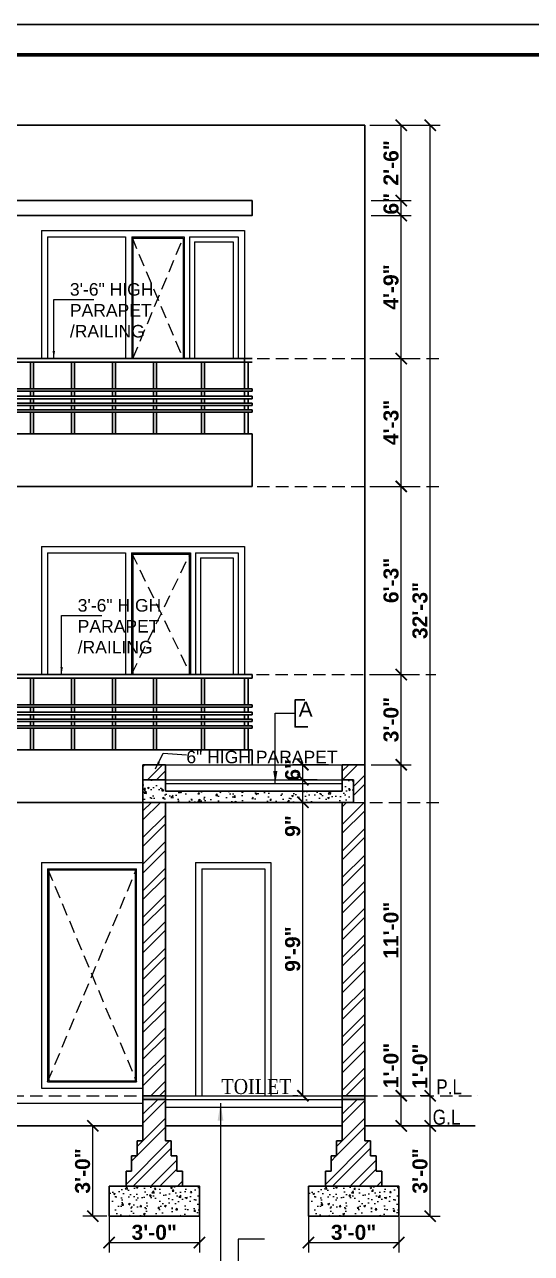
# Model space of a CAD drawing. Header units: feet. Extents: x 12125 to 16886, y -11859 to -10215.
# Drawn here: x 14004.5 to 14206.6, y -10704.8 to -10214.8 of the extents above; entities that cross this region are included whole.
import ezdxf

# ---------------------------------------------------------------- set-up
doc = ezdxf.new("R2010")
doc.units = ezdxf.units.FT
doc.header["$MEASUREMENT"] = 0
doc.header["$PDMODE"] = 2
doc.linetypes.add('DASHED', pattern=[0.75, 0.5, -0.25])
doc.layers.get('0').update_dxf_attribs({"lineweight": 30})
for name, color, linetype, lineweight in [('DIM 01', 7, 'Continuous', 9), ('DOOR', 32, 'Continuous', 13), ('Flooring', 160, 'Continuous', 15), ('HATCH', 9, 'Continuous', 20), ('RAILING', 210, 'Continuous', 25), ('SLAB RCC', 1, 'Continuous', 40), ('SPECS', 7, 'Continuous', 13), ('TEXT', 7, 'Continuous', 30), ('WALL', 10, 'Continuous', 30), ('WINDOW', 150, 'Continuous', 20)]:
    doc.layers.add(name, color=color, linetype=linetype, lineweight=lineweight)
doc.styles.add('AR. TEXT 01', font='arialbd.ttf')
doc.styles.add('DIM TEXT', font='GOTHIC.TTF', dxfattribs={"height": 5})
doc.styles.get("Standard").update_dxf_attribs({"font": 'ARIALN.TTF'})
doc.styles.add('TEX02', font='GARA.TTF')
doc.dimstyles.new('DIM 50', dxfattribs={"dimtxt": 6, "dimasz": 3, "dimexe": 6, "dimexo": 4, "dimgap": 0.3125, "dimtad": 1, "dimzin": 3, "dimdsep": 46, "dimlunit": 4, "dimtxsty": 'AR. TEXT 01', "dimblk": 'DOT', "dimcen": 0.09, "dimclrd": 256, "dimclre": 256, "dimclrt": 256, "dimazin": 0, "dimtfac": 0.8, "dimtofl": 0, "dimtmove": 1, "dimatfit": 3, "dimfxl": 6, "dimfxlon": 1, "dimfrac": 1, "dimtolj": 1, "dimtzin": 0, "dimlwd": -1, "dimlwe": -1, "dimarcsym": 1})
doc.dimstyles.new('DIM STYLE', dxfattribs={"dimtxt": 5, "dimasz": 3, "dimexe": 0, "dimexo": 0, "dimgap": 1.5, "dimtad": 1, "dimdec": 4, "dimzin": 3, "dimdsep": 46, "dimlunit": 4, "dimtxsty": 'DIM TEXT', "dimblk": 'ARCHTICK', "dimcen": 0, "dimdle": 1, "dimclrd": 256, "dimclre": 253, "dimclrt": 256, "dimadec": 0, "dimazin": 0, "dimtfac": 0.75, "dimtdec": 4, "dimtofl": 0, "dimtmove": 1, "dimatfit": 3, "dimfxl": 1, "dimfrac": 1, "dimtolj": 1, "dimtzin": 0, "dimlwd": -1, "dimlwe": -1, "dimarcsym": 0})
pattern_1 = [(45, (-74460.85, 71725.302), (-5.30330086, 5.30330086), []), (45, (-74457.314, 71725.302), (-5.30330086, 5.30330086), [])]
pattern_2 = [(45, (56636.85, 106282.7934), (-5.30330086, 5.30330086), []), (45, (56640.3854, 106282.7934), (-5.30330086, 5.30330086), [])]
pattern_3 = [(45, (56557.35, 106282.7934), (-5.30330086, 5.30330086), []), (45, (56560.8854, 106282.7934), (-5.30330086, 5.30330086), [])]

# ---------------------------------------------------------------- blocks, each defined once
blk = doc.blocks.new('_ArchTick')
at = {"color": 0, "linetype": 'ByBlock', "const_width": 0.15}
blk.add_lwpolyline([(-0.5, -0.5), (0.5, 0.5)], dxfattribs=at)
blk = doc.blocks.new('*D344')
at = {"layer": 'Defpoints', "color": 0, "transparency": 16777216}
for p in [(14117.72, -10677.98), (14153.72, -10677.98), (14153.72, -10700.54)]:
    blk.add_point(p, dxfattribs=at)
at = {"layer": 'DIM 01', "transparency": 16777216}
for p, q in [((14117.72, -10688.54), (14117.72, -10704.54)), ((14153.72, -10688.54), (14153.72, -10704.54)), ((14117.72, -10700.54), (14153.72, -10700.54))]:
    blk.add_line(p, q, dxfattribs=at)
at = {"layer": 'DIM 01', "transparency": 16777216, "xscale": 4.5, "yscale": 4.5, "zscale": 4.5}
for p, rotation in [((14117.72, -10700.54), 179.999999999861), ((14153.72, -10700.54), 359.9999999998611)]:
    blk.add_blockref('_ArchTick', p, dxfattribs=dict(at, rotation=rotation))
at = {"layer": 'DIM 01', "transparency": 16777216, "insert": (14135.72, -10696.48), "char_height": 6, "attachment_point": 5, "style": 'AR. TEXT 01'}
blk.add_mtext('\\A1;3\'-0"', dxfattribs=at)
blk = doc.blocks.new('*D345')
at = {"layer": 'Defpoints', "color": 0, "transparency": 16777216}
for p in [(14120.88, -10653.98), (14166.28, -10653.98), (14120.88, -10689.98)]:
    blk.add_point(p, dxfattribs=at)
at = {"layer": 'DIM 01', "transparency": 16777216}
for p, q in [((14154.28, -10653.98), (14170.28, -10653.98)), ((14166.28, -10689.98), (14166.28, -10653.98)), ((14154.28, -10689.98), (14170.28, -10689.98))]:
    blk.add_line(p, q, dxfattribs=at)
at = {"layer": 'DIM 01', "transparency": 16777216, "xscale": 4.5, "yscale": 4.5, "zscale": 4.5}
for p, rotation in [((14166.28, -10653.98), 90), ((14166.28, -10689.98), 270)]:
    blk.add_blockref('_ArchTick', p, dxfattribs=dict(at, rotation=rotation))
at = {"layer": 'DIM 01', "transparency": 16777216, "insert": (14162.22, -10671.98), "char_height": 6, "attachment_point": 5, "rotation": 90, "style": 'AR. TEXT 01'}
blk.add_mtext('\\A1;3\'-0"', dxfattribs=at)
blk = doc.blocks.new('*D346')
at = {"layer": 'Defpoints', "color": 0, "transparency": 16777216}
for p in [(14038.22, -10677.98), (14074.22, -10677.98), (14074.22, -10700.54)]:
    blk.add_point(p, dxfattribs=at)
at = {"layer": 'DIM 01', "transparency": 16777216}
for p, q in [((14038.22, -10688.54), (14038.22, -10704.54)), ((14074.22, -10688.54), (14074.22, -10704.54)), ((14038.22, -10700.54), (14074.22, -10700.54))]:
    blk.add_line(p, q, dxfattribs=at)
at = {"layer": 'DIM 01', "transparency": 16777216, "xscale": 4.5, "yscale": 4.5, "zscale": 4.5}
for p, rotation in [((14038.22, -10700.54), 179.999999999861), ((14074.22, -10700.54), 359.9999999998611)]:
    blk.add_blockref('_ArchTick', p, dxfattribs=dict(at, rotation=rotation))
at = {"layer": 'DIM 01', "transparency": 16777216, "insert": (14056.22, -10696.48), "char_height": 6, "attachment_point": 5, "style": 'AR. TEXT 01'}
blk.add_mtext('\\A1;3\'-0"', dxfattribs=at)
blk = doc.blocks.new('*D347')
at = {"layer": 'Defpoints', "color": 0, "transparency": 16777216}
for p in [(14031.74, -10653.98), (14041.38, -10653.98), (14041.38, -10689.98)]:
    blk.add_point(p, dxfattribs=at)
at = {"layer": 'DIM 01', "transparency": 16777216}
for p, q in [((14037.38, -10653.98), (14027.74, -10653.98)), ((14031.74, -10689.98), (14031.74, -10653.98)), ((14037.38, -10689.98), (14027.74, -10689.98))]:
    blk.add_line(p, q, dxfattribs=at)
at = {"layer": 'DIM 01', "transparency": 16777216, "xscale": 4.5, "yscale": 4.5, "zscale": 4.5}
for p, rotation in [((14031.74, -10653.98), 90), ((14031.74, -10689.98), 270)]:
    blk.add_blockref('_ArchTick', p, dxfattribs=dict(at, rotation=rotation))
at = {"layer": 'DIM 01', "transparency": 16777216, "insert": (14027.68, -10671.98), "char_height": 6, "attachment_point": 5, "rotation": 90, "style": 'AR. TEXT 01'}
blk.add_mtext('\\A1;3\'-0"', dxfattribs=at)
blk = doc.blocks.new('*D361')
at = {"layer": 'Defpoints', "color": 0, "transparency": 16777216}
for p in [(14146.72, -10641.98), (14154.73, -10641.98), (14146.72, -10653.98)]:
    blk.add_point(p, dxfattribs=at)
at = {"layer": 'DIM 01', "transparency": 16777216}
for p, q in [((14150.72, -10641.98), (14158.73, -10641.98)), ((14154.73, -10653.98), (14154.73, -10641.98)), ((14150.72, -10653.98), (14158.73, -10653.98))]:
    blk.add_line(p, q, dxfattribs=at)
at = {"layer": 'DIM 01', "transparency": 16777216, "xscale": 4.5, "yscale": 4.5, "zscale": 4.5}
for p, rotation in [((14154.73, -10641.98), 90), ((14154.73, -10653.98), 270)]:
    blk.add_blockref('_ArchTick', p, dxfattribs=dict(at, rotation=rotation))
at = {"layer": 'DIM 01', "transparency": 16777216, "insert": (14150.67, -10629.91), "char_height": 6, "attachment_point": 5, "rotation": 90, "style": 'AR. TEXT 01'}
blk.add_mtext('\\A1;1\'-0"', dxfattribs=at)
blk = doc.blocks.new('*D362')
at = {"layer": 'Defpoints', "color": 0, "transparency": 16777216}
for p in [(14131.22, -10509.98), (14154.73, -10509.98), (14146.72, -10641.98)]:
    blk.add_point(p, dxfattribs=at)
at = {"layer": 'DIM 01', "transparency": 16777216}
for p, q in [((14142.73, -10509.98), (14158.73, -10509.98)), ((14154.73, -10641.98), (14154.73, -10509.98)), ((14150.72, -10641.98), (14158.73, -10641.98))]:
    blk.add_line(p, q, dxfattribs=at)
at = {"layer": 'DIM 01', "transparency": 16777216, "xscale": 4.5, "yscale": 4.5, "zscale": 4.5}
for p, rotation in [((14154.73, -10509.98), 90), ((14154.73, -10641.98), 270)]:
    blk.add_blockref('_ArchTick', p, dxfattribs=dict(at, rotation=rotation))
at = {"layer": 'DIM 01', "transparency": 16777216, "insert": (14150.67, -10575.98), "char_height": 6, "attachment_point": 5, "rotation": 90, "style": 'AR. TEXT 01'}
blk.add_mtext('\\A1;11\'-0"', dxfattribs=at)
blk = doc.blocks.new('*D363')
at = {"layer": 'Defpoints', "color": 0, "transparency": 16777216}
for p in [(14120.45, -10473.98), (14154.73, -10473.98), (14131.22, -10509.98)]:
    blk.add_point(p, dxfattribs=at)
at = {"layer": 'DIM 01', "transparency": 16777216}
for p, q in [((14142.73, -10473.98), (14158.73, -10473.98)), ((14154.73, -10509.98), (14154.73, -10473.98)), ((14142.73, -10509.98), (14158.73, -10509.98))]:
    blk.add_line(p, q, dxfattribs=at)
at = {"layer": 'DIM 01', "transparency": 16777216, "xscale": 4.5, "yscale": 4.5, "zscale": 4.5}
for p, rotation in [((14154.73, -10473.98), 90), ((14154.73, -10509.98), 270)]:
    blk.add_blockref('_ArchTick', p, dxfattribs=dict(at, rotation=rotation))
at = {"layer": 'DIM 01', "transparency": 16777216, "insert": (14150.67, -10491.98), "char_height": 6, "attachment_point": 5, "rotation": 90, "style": 'AR. TEXT 01'}
blk.add_mtext('\\A1;3\'-0"', dxfattribs=at)
blk = doc.blocks.new('*D364')
at = {"layer": 'Defpoints', "color": 0, "transparency": 16777216}
for p in [(14126.02, -10398.98), (14154.73, -10398.98), (14120.45, -10473.98)]:
    blk.add_point(p, dxfattribs=at)
at = {"layer": 'DIM 01', "transparency": 16777216}
for p, q in [((14142.73, -10398.98), (14158.73, -10398.98)), ((14154.73, -10473.98), (14154.73, -10398.98)), ((14142.73, -10473.98), (14158.73, -10473.98))]:
    blk.add_line(p, q, dxfattribs=at)
at = {"layer": 'DIM 01', "transparency": 16777216, "xscale": 4.5, "yscale": 4.5, "zscale": 4.5}
for p, rotation in [((14154.73, -10398.98), 90), ((14154.73, -10473.98), 270)]:
    blk.add_blockref('_ArchTick', p, dxfattribs=dict(at, rotation=rotation))
at = {"layer": 'DIM 01', "transparency": 16777216, "insert": (14150.67, -10436.48), "char_height": 6, "attachment_point": 5, "rotation": 90, "style": 'AR. TEXT 01'}
blk.add_mtext('\\A1;6\'-3"', dxfattribs=at)
blk = doc.blocks.new('*D365')
at = {"layer": 'Defpoints', "color": 0, "transparency": 16777216}
for p in [(14126.02, -10347.98), (14154.73, -10347.98), (14126.02, -10398.98)]:
    blk.add_point(p, dxfattribs=at)
at = {"layer": 'DIM 01', "transparency": 16777216}
for p, q in [((14142.73, -10347.98), (14158.73, -10347.98)), ((14154.73, -10398.98), (14154.73, -10347.98)), ((14142.73, -10398.98), (14158.73, -10398.98))]:
    blk.add_line(p, q, dxfattribs=at)
at = {"layer": 'DIM 01', "transparency": 16777216, "xscale": 4.5, "yscale": 4.5, "zscale": 4.5}
for p, rotation in [((14154.73, -10347.98), 90), ((14154.73, -10398.98), 270)]:
    blk.add_blockref('_ArchTick', p, dxfattribs=dict(at, rotation=rotation))
at = {"layer": 'DIM 01', "transparency": 16777216, "insert": (14150.67, -10373.48), "char_height": 6, "attachment_point": 5, "rotation": 90, "style": 'AR. TEXT 01'}
blk.add_mtext('\\A1;4\'-3"', dxfattribs=at)
blk = doc.blocks.new('*D366')
at = {"layer": 'Defpoints', "color": 0, "transparency": 16777216}
for p in [(14095.22, -10290.98), (14154.73, -10290.98), (14126.02, -10347.98)]:
    blk.add_point(p, dxfattribs=at)
at = {"layer": 'DIM 01', "transparency": 16777216}
for p, q in [((14142.73, -10290.98), (14158.73, -10290.98)), ((14154.73, -10347.98), (14154.73, -10290.98)), ((14142.73, -10347.98), (14158.73, -10347.98))]:
    blk.add_line(p, q, dxfattribs=at)
at = {"layer": 'DIM 01', "transparency": 16777216, "xscale": 4.5, "yscale": 4.5, "zscale": 4.5}
for p, rotation in [((14154.73, -10290.98), 90), ((14154.73, -10347.98), 270)]:
    blk.add_blockref('_ArchTick', p, dxfattribs=dict(at, rotation=rotation))
at = {"layer": 'DIM 01', "transparency": 16777216, "insert": (14150.66, -10319.48), "char_height": 6, "attachment_point": 5, "rotation": 90, "style": 'AR. TEXT 01'}
blk.add_mtext('\\A1;4\'-9"', dxfattribs=at)
blk = doc.blocks.new('*D367')
at = {"layer": 'Defpoints', "color": 0, "transparency": 16777216}
for p in [(14095.22, -10284.98), (14154.73, -10284.98), (14095.22, -10290.98)]:
    blk.add_point(p, dxfattribs=at)
at = {"layer": 'DIM 01', "transparency": 16777216}
for p, q in [((14142.73, -10284.98), (14158.73, -10284.98)), ((14154.73, -10290.98), (14154.73, -10284.98)), ((14142.73, -10290.98), (14158.73, -10290.98))]:
    blk.add_line(p, q, dxfattribs=at)
at = {"layer": 'DIM 01', "transparency": 16777216, "xscale": 4.5, "yscale": 4.5, "zscale": 4.5}
for p, rotation in [((14154.73, -10284.98), 90), ((14154.73, -10290.98), 270)]:
    blk.add_blockref('_ArchTick', p, dxfattribs=dict(at, rotation=rotation))
at = {"layer": 'DIM 01', "transparency": 16777216, "insert": (14150.67, -10286.27), "char_height": 6, "attachment_point": 5, "rotation": 90, "style": 'AR. TEXT 01'}
blk.add_mtext('\\A1;6"', dxfattribs=at)
blk = doc.blocks.new('*D368')
at = {"layer": 'Defpoints', "color": 0, "transparency": 16777216}
for p in [(14107.28, -10254.98), (14154.73, -10254.98), (14095.22, -10284.98)]:
    blk.add_point(p, dxfattribs=at)
at = {"layer": 'DIM 01', "transparency": 16777216}
for p, q in [((14142.73, -10254.98), (14158.73, -10254.98)), ((14154.73, -10284.98), (14154.73, -10254.98)), ((14142.73, -10284.98), (14158.73, -10284.98))]:
    blk.add_line(p, q, dxfattribs=at)
at = {"layer": 'DIM 01', "transparency": 16777216, "xscale": 4.5, "yscale": 4.5, "zscale": 4.5}
for p, rotation in [((14154.73, -10254.98), 90), ((14154.73, -10284.98), 270)]:
    blk.add_blockref('_ArchTick', p, dxfattribs=dict(at, rotation=rotation))
at = {"layer": 'DIM 01', "transparency": 16777216, "insert": (14150.67, -10269.98), "char_height": 6, "attachment_point": 5, "rotation": 90, "style": 'AR. TEXT 01'}
blk.add_mtext('\\A1;2\'-6"', dxfattribs=at)
blk = doc.blocks.new('*D369')
at = {"layer": 'Defpoints', "color": 0, "transparency": 16777216}
for p in [(14166.28, -10641.98), (14170.14, -10641.98), (14170.14, -10653.98)]:
    blk.add_point(p, dxfattribs=at)
at = {"layer": 'DIM 01', "transparency": 16777216}
for p, q in [((14166.14, -10641.98), (14162.28, -10641.98)), ((14166.28, -10653.98), (14166.28, -10641.98)), ((14166.14, -10653.98), (14162.28, -10653.98))]:
    blk.add_line(p, q, dxfattribs=at)
at = {"layer": 'DIM 01', "transparency": 16777216, "xscale": 4.5, "yscale": 4.5, "zscale": 4.5}
for p, rotation in [((14166.28, -10641.98), 90), ((14166.28, -10653.98), 270)]:
    blk.add_blockref('_ArchTick', p, dxfattribs=dict(at, rotation=rotation))
at = {"layer": 'DIM 01', "transparency": 16777216, "insert": (14162.22, -10630.2), "char_height": 6, "attachment_point": 5, "rotation": 90, "style": 'AR. TEXT 01'}
blk.add_mtext('\\A1;1\'-0"', dxfattribs=at)
blk = doc.blocks.new('*D370')
at = {"layer": 'Defpoints', "color": 0, "transparency": 16777216}
for p in [(14140.22, -10254.98), (14166.28, -10254.98), (14170.14, -10641.98)]:
    blk.add_point(p, dxfattribs=at)
at = {"layer": 'DIM 01', "transparency": 16777216}
for p, q in [((14154.28, -10254.98), (14170.28, -10254.98)), ((14166.28, -10641.98), (14166.28, -10254.98)), ((14166.14, -10641.98), (14162.28, -10641.98))]:
    blk.add_line(p, q, dxfattribs=at)
at = {"layer": 'DIM 01', "transparency": 16777216, "xscale": 4.5, "yscale": 4.5, "zscale": 4.5}
for p, rotation in [((14166.28, -10254.98), 90), ((14166.28, -10641.98), 270)]:
    blk.add_blockref('_ArchTick', p, dxfattribs=dict(at, rotation=rotation))
at = {"layer": 'DIM 01', "transparency": 16777216, "insert": (14162.22, -10448.48), "char_height": 6, "attachment_point": 5, "rotation": 90, "style": 'AR. TEXT 01'}
blk.add_mtext('\\A1;32\'-3"', dxfattribs=at)
blk = doc.blocks.new('_Dot')
at = {"color": 0, "linetype": 'ByBlock', "lineweight": -2}
blk.add_line((-0.5, 0), (-1, 0), dxfattribs=at)
at = {"color": 0, "linetype": 'ByBlock', "const_width": 0.5}
blk.add_lwpolyline([(-0.25, 0, 1), (0.25, 0, 1)], format="xyb", close=True, dxfattribs=at)
blk = doc.blocks.new('*D371')
at = {"layer": 'Defpoints', "color": 0, "transparency": 16777216}
for p in [(14115.51, -10524.98), (14123.32, -10524.98), (14117.43, -10641.98)]:
    blk.add_point(p, dxfattribs=at)
at = {"layer": 'DIM 01', "transparency": 16777216}
for p, q in [((14119.32, -10524.98), (14111.51, -10524.98)), ((14115.51, -10641.98), (14115.51, -10524.98)), ((14113.43, -10641.98), (14111.51, -10641.98))]:
    blk.add_line(p, q, dxfattribs=at)
at = {"layer": 'DIM 01', "transparency": 16777216, "xscale": 4.5, "yscale": 4.5, "zscale": 4.5}
for p, rotation in [((14115.51, -10524.98), 90), ((14115.51, -10641.98), 270)]:
    blk.add_blockref('_ArchTick', p, dxfattribs=dict(at, rotation=rotation))
at = {"layer": 'DIM 01', "transparency": 16777216, "insert": (14111.44, -10583.48), "char_height": 6, "attachment_point": 5, "rotation": 90, "style": 'AR. TEXT 01'}
blk.add_mtext('\\A1;9\'-9"', dxfattribs=at)
blk = doc.blocks.new('*D372')
at = {"layer": 'Defpoints', "color": 0, "transparency": 16777216}
for p in [(14115.51, -10515.98), (14125.23, -10515.98), (14123.32, -10524.98)]:
    blk.add_point(p, dxfattribs=at)
at = {"layer": 'DIM 01', "transparency": 16777216}
for p, q in [((14121.23, -10515.98), (14111.51, -10515.98)), ((14115.51, -10524.98), (14115.51, -10515.98)), ((14119.32, -10524.98), (14111.51, -10524.98))]:
    blk.add_line(p, q, dxfattribs=at)
at = {"layer": 'DIM 01', "transparency": 16777216, "xscale": 4.5, "yscale": 4.5, "zscale": 4.5}
for p, rotation in [((14115.51, -10515.98), 90), ((14115.51, -10524.98), 270)]:
    blk.add_blockref('_ArchTick', p, dxfattribs=dict(at, rotation=rotation))
at = {"layer": 'DIM 01', "transparency": 16777216, "insert": (14111.44, -10534.44), "char_height": 6, "attachment_point": 5, "rotation": 90, "style": 'AR. TEXT 01'}
blk.add_mtext('\\A1;9"', dxfattribs=at)
blk = doc.blocks.new('*D373')
at = {"layer": 'Defpoints', "color": 0, "transparency": 16777216}
for p in [(14115.51, -10509.98), (14129.74, -10509.98), (14125.23, -10515.98)]:
    blk.add_point(p, dxfattribs=at)
at = {"layer": 'DIM 01', "transparency": 16777216}
for p, q in [((14125.74, -10509.98), (14111.51, -10509.98)), ((14115.51, -10515.98), (14115.51, -10509.98)), ((14121.23, -10515.98), (14111.51, -10515.98))]:
    blk.add_line(p, q, dxfattribs=at)
at = {"layer": 'DIM 01', "transparency": 16777216, "xscale": 4.5, "yscale": 4.5, "zscale": 4.5}
for p, rotation in [((14115.51, -10509.98), 90), ((14115.51, -10515.98), 270)]:
    blk.add_blockref('_ArchTick', p, dxfattribs=dict(at, rotation=rotation))
at = {"layer": 'DIM 01', "transparency": 16777216, "insert": (14111.45, -10512.02), "char_height": 6, "attachment_point": 5, "rotation": 90, "style": 'AR. TEXT 01'}
blk.add_mtext('\\A1;6"', dxfattribs=at)

msp = doc.modelspace()

# ---------------------------------------------------------------- hatches: boundary and pattern name
at = {"layer": 'HATCH', "ltscale": 10}
h = msp.add_hatch(dxfattribs=at)
h.set_pattern_fill('ANSI32', color=256, scale=20, style=0)
h.set_pattern_definition(pattern_1)
h.paths.add_polyline_path([(14060.715, -10509.984), (14051.715, -10509.984), (14051.715, -10515.984), (14060.715, -10515.984)])
h.paths.add_polyline_path([(14135.715, -10515.984), (14135.715, -10524.984), (14140.215, -10524.984), (14140.215, -10509.984), (14131.215, -10509.984), (14131.215, -10515.984)])
h = msp.add_hatch(dxfattribs=at)
h.set_pattern_fill('AR-CONC', color=256, style=0)
h.set_pattern_definition([(50, (-74460.85, 71725.302), (7.17260183, -0.62752135), [0.75, -8.25]), (-5, (-74460.85, 71725.302), (-1.38751334, 7.52192134), [0.6, -6.6]), (100.4514445, (-74460.252, 71725.25), (5.78508847, 6.8943999), [0.6374019, -7.0114211]), (46.1842, (-74460.85, 71727.302), (10.6724133, -1.6551928), [1.125, -12.375]), (96.635635, (-74459.96, 71727.164), (9.3466195, 9.741186), [0.9561034, -10.5171376]), (-8.815836, (-74460.85, 71727.302), (9.3466195, 9.741186), [0.9, -9.9]), (21, (-74459.85, 71726.802), (5.96907052, -4.0261889), [0.75, -8.25]), (-34, (-74459.85, 71726.802), (2.4331533, 7.25150045), [0.6, -6.6]), (71.451445, (-74459.352, 71726.4666), (8.40222377, 3.22531153), [0.6374019, -7.0114211]), (37.5, (-74460.8497, 71725.302), (0.121598553, 3.32893854), [0, -6.52, 0, -6.7, 0, -6.625]), (7.5, (-74460.8497, 71725.302), (2.63069537, 3.94411712), [0, -3.82, 0, -6.37, 0, -2.525]), (-32.5, (-74463.0797, 71725.302), (5.33822436, -0.22554872), [0, -2.5, 0, -7.8, 0, -10.35]), (-42.5, (-74464.0797, 71725.302), (5.8318617, 1.00104982), [0, -3.25, 0, -5.18, 0, -7.35])])
h.paths.add_polyline_path([(14135.715, -10515.984), (14131.215, -10515.984), (14131.215, -10520.484), (14060.715, -10520.484), (14060.715, -10515.984), (14051.715, -10515.984), (14051.715, -10524.984), (14135.715, -10524.984)])
h = msp.add_hatch(dxfattribs=at)
h.set_pattern_fill('ANSI32', color=256, scale=20, style=0)
h.set_pattern_definition(pattern_1)
h.paths.add_polyline_path([(14051.715, -10641.984), (14060.715, -10641.984), (14060.715, -10524.984), (14051.715, -10524.984)])
h.paths.add_polyline_path([(14140.215, -10524.984), (14131.215, -10524.984), (14131.215, -10641.984), (14140.215, -10641.984)])
at = {"layer": 'HATCH'}
for points in [[(14060.715, -10643.503), (14060.715, -10642.003), (14051.715, -10642.003), (14051.715, -10643.503)], [(14140.215, -10643.503), (14140.215, -10642.003), (14131.215, -10642.003), (14131.215, -10643.503)]]:
    msp.add_hatch(color=256, dxfattribs=at).paths.add_polyline_path(points)
at = {"layer": 'HATCH', "ltscale": 10}
h = msp.add_hatch(dxfattribs=at)
h.set_pattern_fill('ANSI32', color=256, scale=20, style=0)
h.set_pattern_definition(pattern_3)
h.paths.add_polyline_path([(14060.715, -10643.484), (14051.715, -10643.484), (14051.715, -10653.984), (14060.715, -10653.984)])
h = msp.add_hatch(dxfattribs=at)
h.set_pattern_fill('ANSI32', color=256, scale=20, style=0)
h.set_pattern_definition(pattern_2)
h.paths.add_polyline_path([(14140.215, -10643.484), (14131.215, -10643.484), (14131.215, -10653.984), (14140.215, -10653.984)])
h = msp.add_hatch(dxfattribs=at)
h.set_pattern_fill('ANSI32', color=256, scale=20, style=0)
h.set_pattern_definition(pattern_3)
h.paths.add_polyline_path([(14065.215, -10665.984), (14062.965, -10665.984), (14062.965, -10659.984), (14060.715, -10659.984), (14060.715, -10653.984), (14051.715, -10653.984), (14051.715, -10659.984), (14049.465, -10659.984), (14049.465, -10665.984), (14047.215, -10665.984), (14047.215, -10671.984), (14044.965, -10671.984), (14044.965, -10677.984), (14067.465, -10677.984), (14067.465, -10671.984), (14065.215, -10671.984)])
h = msp.add_hatch(dxfattribs=at)
h.set_pattern_fill('ANSI32', color=256, scale=20, style=0)
h.set_pattern_definition(pattern_2)
h.paths.add_polyline_path([(14144.715, -10665.984), (14142.465, -10665.984), (14142.465, -10659.984), (14140.215, -10659.984), (14140.215, -10653.984), (14131.215, -10653.984), (14131.215, -10659.984), (14128.965, -10659.984), (14128.965, -10665.984), (14126.715, -10665.984), (14126.715, -10671.984), (14124.465, -10671.984), (14124.465, -10677.984), (14146.965, -10677.984), (14146.965, -10671.984), (14144.715, -10671.984)])
at = {"layer": 'HATCH', "ltscale": 20}
h = msp.add_hatch(dxfattribs=at)
h.set_pattern_fill('AR-CONC', color=256, style=0)
h.set_pattern_definition([(50, (56557.35, 106282.7934), (7.17260183, -0.62752135), [0.75, -8.25]), (-5, (56557.35, 106282.7934), (-1.38751334, 7.52192134), [0.6, -6.6]), (100.4514445, (56557.9476, 106282.741), (5.78508847, 6.8943999), [0.6374019, -7.0114211]), (46.1842, (56557.35, 106284.793), (10.6724133, -1.6551928), [1.125, -12.375]), (96.6356355, (56558.239, 106284.656), (9.3466195, 9.741186), [0.9561034, -10.5171376]), (-8.815836, (56557.35, 106284.793), (9.34661945, 9.741186), [0.9, -9.9]), (21, (56558.35, 106284.2934), (5.96907052, -4.0261889), [0.75, -8.25]), (-34, (56558.35, 106284.2934), (2.4331533, 7.25150045), [0.6, -6.6]), (71.451445, (56558.847, 106283.958), (8.40222377, 3.22531153), [0.6374019, -7.0114211]), (37.5, (56557.3498, 106282.7934), (0.121598553, 3.32893854), [0, -6.52, 0, -6.7, 0, -6.625]), (7.5, (56557.35, 106282.7934), (2.63069537, 3.94411712), [0, -3.82, 0, -6.37, 0, -2.525]), (-32.5, (56555.1198, 106282.7934), (5.33822436, -0.22554872), [0, -2.5, 0, -7.8, 0, -10.35]), (-42.5, (56554.12, 106282.7934), (5.8318617, 1.00104982), [0, -3.25, 0, -5.18, 0, -7.35])])
h.paths.add_polyline_path([(14074.215, -10689.984), (14074.215, -10677.984), (14038.215, -10677.984), (14038.215, -10689.984)])
h = msp.add_hatch(dxfattribs=at)
h.set_pattern_fill('AR-CONC', color=256, style=0)
h.set_pattern_definition([(50, (56636.85, 106282.7934), (7.17260183, -0.62752135), [0.75, -8.25]), (-5, (56636.85, 106282.7934), (-1.38751334, 7.52192134), [0.6, -6.6]), (100.4514445, (56637.4476, 106282.741), (5.78508847, 6.8943999), [0.6374019, -7.0114211]), (46.1842, (56636.85, 106284.793), (10.6724133, -1.6551928), [1.125, -12.375]), (96.6356355, (56637.739, 106284.656), (9.3466195, 9.741186), [0.9561034, -10.5171376]), (-8.815836, (56636.85, 106284.793), (9.34661945, 9.741186), [0.9, -9.9]), (21, (56637.85, 106284.2934), (5.96907052, -4.0261889), [0.75, -8.25]), (-34, (56637.85, 106284.2934), (2.4331533, 7.25150045), [0.6, -6.6]), (71.451445, (56638.347, 106283.958), (8.40222377, 3.22531153), [0.6374019, -7.0114211]), (37.5, (56636.8498, 106282.7934), (0.121598553, 3.32893854), [0, -6.52, 0, -6.7, 0, -6.625]), (7.5, (56636.85, 106282.7934), (2.63069537, 3.94411712), [0, -3.82, 0, -6.37, 0, -2.525]), (-32.5, (56634.6198, 106282.7934), (5.33822436, -0.22554872), [0, -2.5, 0, -7.8, 0, -10.35]), (-42.5, (56633.62, 106282.7934), (5.8318617, 1.00104982), [0, -3.25, 0, -5.18, 0, -7.35])])
h.paths.add_polyline_path([(14153.715, -10689.984), (14153.715, -10677.984), (14117.715, -10677.984), (14117.715, -10689.984)])

# ---------------------------------------------------------------- linework, layer by layer
at = {"color": 3, "elevation": -0.904}
msp.add_lwpolyline([(13212.429, -10214.819), (14972.942, -10214.819), (14972.942, -11661.078), (13212.429, -11661.078)], close=True, dxfattribs=at)
at = {"layer": 'DIM 01'}
msp.add_lwpolyline([(14100.136, -10699.207), (14089.629, -10699.207), (14089.629, -10738.536), (14101.907, -10738.536)], dxfattribs=at)
at = {"layer": 'DOOR'}
for p, q in [((14011.215, -10296.984), (14011.215, -10347.984)), ((14013.715, -10299.484), (14013.715, -10347.984)), ((14044.724, -10299.484), (14044.724, -10347.984)), ((14047.224, -10299.484), (14047.224, -10347.984)), ((14047.724, -10299.984), (14047.724, -10347.984)), ((14011.215, -10422.984), (14011.215, -10473.984)), ((14013.715, -10425.484), (14013.715, -10473.984)), ((14013.715, -10425.484), (14044.715, -10425.484)), ((14044.715, -10425.484), (14044.715, -10473.984)), ((14047.215, -10425.484), (14047.215, -10473.984)), ((14047.715, -10425.984), (14047.715, -10473.984)), ((14072.715, -10548.984), (14102.768, -10548.984)), ((14072.715, -10548.984), (14072.715, -10641.984)), ((14102.768, -10548.984), (14102.768, -10641.984)), ((14075.215, -10551.484), (14100.268, -10551.484)), ((14075.215, -10551.484), (14075.215, -10641.984)), ((14100.268, -10551.484), (14100.268, -10641.984))]:
    msp.add_line(p, q, dxfattribs=at)
at = {"layer": 'Flooring'}
for p, q in [((14060.715, -10509.984), (14131.215, -10509.984)), ((14060.715, -10515.984), (14131.215, -10515.984)), ((14060.715, -10517.484), (14131.215, -10517.484))]:
    msp.add_line(p, q, dxfattribs=at)
at = {"layer": 'Flooring', "ltscale": 10}
for p, q in [((14060.715, -10641.984), (14131.215, -10641.984)), ((13789.215, -10644.984), (14051.715, -10644.984)), ((14060.715, -10643.484), (14131.215, -10643.484)), ((14060.715, -10646.484), (14131.215, -10646.484))]:
    msp.add_line(p, q, dxfattribs=at)
at = {"layer": 'HATCH', "linetype": 'DASHED', "ltscale": 10}
for p, q in [((13729.744, -10254.984), (14170.43, -10254.984)), ((14047.224, -10299.484), (14067.724, -10347.984)), ((14047.724, -10347.984), (14067.724, -10299.984)), ((13729.744, -10347.984), (14170.43, -10347.984)), ((13729.744, -10398.984), (14170.43, -10398.984)), ((14047.215, -10473.984), (14070.715, -10425.484)), ((14047.215, -10425.484), (14070.715, -10473.984)), ((13729.563, -10473.984), (14168.583, -10473.984)), ((13729.744, -10524.984), (14170.43, -10524.984)), ((14013.715, -10636.484), (14049.215, -10551.484)), ((14013.715, -10551.484), (14049.215, -10636.484)), ((13976.715, -10641.984), (14051.715, -10641.984)), ((14140.215, -10641.984), (14185.217, -10641.984))]:
    msp.add_line(p, q, dxfattribs=at)
at = {"layer": 'RAILING', "lineweight": 30, "ltscale": 10}
for p, q in [((13825.215, -10347.984), (14095.215, -10347.984)), ((14092.224, -10347.984), (14092.224, -10349.453)), ((14095.215, -10349.453), (13825.215, -10349.453)), ((14006.821, -10349.453), (14006.821, -10360.034)), ((14008.066, -10349.453), (14008.066, -10360.034)), ((14023.189, -10349.453), (14023.189, -10360.034)), ((14024.435, -10349.453), (14024.435, -10360.034)), ((14039.558, -10349.453), (14039.558, -10360.034)), ((14040.804, -10349.453), (14040.804, -10360.034)), ((14055.927, -10349.453), (14055.927, -10360.034)), ((14057.173, -10349.453), (14057.173, -10360.034)), ((14075.027, -10349.453), (14075.027, -10360.034)), ((14076.273, -10349.453), (14076.273, -10360.034)), ((14092.215, -10360.034), (14092.215, -10349.453)), ((14093.715, -10360.034), (14093.715, -10349.453)), ((14095.215, -10360.034), (13825.215, -10360.034)), ((14095.215, -10361.034), (13825.215, -10361.034)), ((14095.215, -10363.034), (13825.215, -10363.034)), ((14095.215, -10364.034), (13825.215, -10364.034)), ((14006.821, -10361.034), (14006.821, -10363.034)), ((14006.821, -10364.034), (14006.821, -10365.781)), ((14008.066, -10361.034), (14008.066, -10363.034)), ((14008.066, -10364.034), (14008.066, -10365.781)), ((14023.189, -10361.034), (14023.189, -10363.034)), ((14023.189, -10364.034), (14023.189, -10365.781)), ((14024.435, -10361.034), (14024.435, -10363.034)), ((14024.435, -10364.034), (14024.435, -10365.781)), ((14039.558, -10361.034), (14039.558, -10363.034)), ((14039.558, -10364.034), (14039.558, -10365.781)), ((14040.804, -10361.034), (14040.804, -10363.034)), ((14040.804, -10364.034), (14040.804, -10365.781)), ((14055.927, -10361.034), (14055.927, -10363.034)), ((14055.927, -10364.034), (14055.927, -10365.781)), ((14057.173, -10361.034), (14057.173, -10363.034)), ((14057.173, -10364.034), (14057.173, -10365.781)), ((14075.027, -10361.034), (14075.027, -10363.034)), ((14075.027, -10364.034), (14075.027, -10365.781)), ((14076.273, -10361.034), (14076.273, -10363.034)), ((14076.273, -10364.034), (14076.273, -10365.781)), ((14092.215, -10363.034), (14092.215, -10361.034)), ((14092.215, -10365.781), (14092.215, -10364.034)), ((14093.715, -10363.034), (14093.715, -10361.034)), ((14093.715, -10365.781), (14093.715, -10364.034)), ((14095.215, -10360.034), (14095.215, -10361.034)), ((14095.215, -10361.034), (14095.215, -10360.034)), ((14095.215, -10363.034), (14095.215, -10364.034)), ((14095.215, -10364.034), (14095.215, -10363.034)), ((14095.215, -10365.781), (13825.215, -10365.781)), ((14095.215, -10366.781), (13825.215, -10366.781)), ((14095.215, -10368.44), (13825.215, -10368.44)), ((14006.821, -10366.781), (14006.821, -10368.44)), ((14008.066, -10366.781), (14008.066, -10368.44)), ((14023.189, -10366.781), (14023.189, -10368.44)), ((14024.435, -10366.781), (14024.435, -10368.44)), ((14039.558, -10366.781), (14039.558, -10368.44)), ((14040.804, -10366.781), (14040.804, -10368.44)), ((14055.927, -10366.781), (14055.927, -10368.44)), ((14057.173, -10366.781), (14057.173, -10368.44)), ((14075.027, -10366.781), (14075.027, -10368.44)), ((14076.273, -10366.781), (14076.273, -10368.44)), ((14092.215, -10368.44), (14092.215, -10366.781)), ((14093.715, -10368.44), (14093.715, -10366.781)), ((14095.215, -10365.781), (14095.215, -10366.781)), ((14095.215, -10366.781), (14095.215, -10365.781)), ((14095.215, -10368.44), (14095.215, -10369.44)), ((14095.215, -10369.44), (14095.215, -10368.44)), ((14095.215, -10369.44), (13825.215, -10369.44)), ((14006.821, -10369.44), (14006.821, -10377.984)), ((14008.066, -10369.44), (14008.066, -10377.984)), ((14023.189, -10369.44), (14023.189, -10377.984)), ((14024.435, -10369.44), (14024.435, -10377.984)), ((14039.558, -10369.44), (14039.558, -10377.984)), ((14040.804, -10369.44), (14040.804, -10377.984)), ((14055.927, -10369.44), (14055.927, -10377.984)), ((14057.173, -10369.44), (14057.173, -10377.984)), ((14075.027, -10369.44), (14075.027, -10377.984)), ((14076.273, -10369.44), (14076.273, -10377.984)), ((14092.215, -10377.984), (14092.215, -10369.44)), ((14093.715, -10377.984), (14093.715, -10369.44)), ((14095.215, -10377.984), (13825.215, -10377.984)), ((14095.215, -10377.984), (14095.215, -10398.984)), ((13825.215, -10398.984), (14095.215, -10398.984)), ((13825.215, -10473.984), (14095.215, -10473.984)), ((14095.215, -10475.453), (13825.215, -10475.453)), ((14006.821, -10475.453), (14006.821, -10486.034)), ((14008.066, -10475.453), (14008.066, -10486.034)), ((14023.189, -10475.453), (14023.189, -10486.034)), ((14024.435, -10475.453), (14024.435, -10486.034)), ((14039.558, -10475.453), (14039.558, -10486.034)), ((14040.804, -10475.453), (14040.804, -10486.034)), ((14055.927, -10475.453), (14055.927, -10486.034)), ((14057.173, -10475.453), (14057.173, -10486.034)), ((14075.027, -10475.453), (14075.027, -10486.034)), ((14076.273, -10475.453), (14076.273, -10486.034)), ((14092.215, -10486.034), (14092.215, -10475.453)), ((14093.715, -10486.034), (14093.715, -10475.453)), ((14095.215, -10473.984), (14095.215, -10475.453)), ((14095.215, -10486.034), (13825.215, -10486.034)), ((14095.215, -10486.034), (14095.215, -10487.034)), ((14095.215, -10487.034), (14095.215, -10486.034)), ((14095.215, -10487.034), (13825.215, -10487.034)), ((14095.215, -10489.034), (13825.215, -10489.034)), ((14095.215, -10490.034), (13825.215, -10490.034)), ((14006.821, -10487.034), (14006.821, -10489.034)), ((14006.821, -10490.034), (14006.821, -10491.781)), ((14008.066, -10487.034), (14008.066, -10489.034)), ((14008.066, -10490.034), (14008.066, -10491.781)), ((14023.189, -10487.034), (14023.189, -10489.034)), ((14023.189, -10490.034), (14023.189, -10491.781)), ((14024.435, -10487.034), (14024.435, -10489.034)), ((14024.435, -10490.034), (14024.435, -10491.781)), ((14039.558, -10487.034), (14039.558, -10489.034)), ((14039.558, -10490.034), (14039.558, -10491.781)), ((14040.804, -10487.034), (14040.804, -10489.034)), ((14040.804, -10490.034), (14040.804, -10491.781)), ((14055.927, -10487.034), (14055.927, -10489.034)), ((14055.927, -10490.034), (14055.927, -10491.781)), ((14057.173, -10487.034), (14057.173, -10489.034)), ((14057.173, -10490.034), (14057.173, -10491.781)), ((14075.027, -10487.034), (14075.027, -10489.034)), ((14075.027, -10490.034), (14075.027, -10491.781)), ((14076.273, -10487.034), (14076.273, -10489.034)), ((14076.273, -10490.034), (14076.273, -10491.781)), ((14092.215, -10489.034), (14092.215, -10487.034)), ((14092.215, -10491.781), (14092.215, -10490.034)), ((14093.715, -10489.034), (14093.715, -10487.034)), ((14093.715, -10491.781), (14093.715, -10490.034)), ((14095.215, -10489.034), (14095.215, -10490.034)), ((14095.215, -10490.034), (14095.215, -10489.034)), ((14095.215, -10491.781), (13825.215, -10491.781)), ((14095.215, -10492.781), (13825.215, -10492.781)), ((14095.215, -10494.44), (13825.215, -10494.44)), ((14095.215, -10495.44), (13825.215, -10495.44)), ((14006.821, -10492.781), (14006.821, -10494.44)), ((14006.821, -10495.44), (14006.821, -10503.984)), ((14008.066, -10492.781), (14008.066, -10494.44)), ((14008.066, -10495.44), (14008.066, -10503.984)), ((14023.189, -10492.781), (14023.189, -10494.44)), ((14023.189, -10495.44), (14023.189, -10503.984)), ((14024.435, -10492.781), (14024.435, -10494.44)), ((14024.435, -10495.44), (14024.435, -10503.984)), ((14039.558, -10492.781), (14039.558, -10494.44)), ((14039.558, -10495.44), (14039.558, -10503.984)), ((14040.804, -10492.781), (14040.804, -10494.44)), ((14040.804, -10495.44), (14040.804, -10503.984)), ((14055.927, -10492.781), (14055.927, -10494.44)), ((14055.927, -10495.44), (14055.927, -10503.984)), ((14057.173, -10492.781), (14057.173, -10494.44)), ((14057.173, -10495.44), (14057.173, -10503.984)), ((14075.027, -10492.781), (14075.027, -10494.44)), ((14075.027, -10495.44), (14075.027, -10503.984)), ((14076.273, -10492.781), (14076.273, -10494.44)), ((14076.273, -10495.44), (14076.273, -10503.984)), ((14092.215, -10494.44), (14092.215, -10492.781)), ((14092.215, -10503.984), (14092.215, -10495.44)), ((14093.715, -10494.44), (14093.715, -10492.781)), ((14093.715, -10503.984), (14093.715, -10495.44)), ((14095.215, -10491.781), (14095.215, -10492.781)), ((14095.215, -10492.781), (14095.215, -10491.781)), ((14095.215, -10494.44), (14095.215, -10495.44)), ((14095.215, -10495.44), (14095.215, -10494.44)), ((14095.215, -10503.984), (13825.215, -10503.984)), ((14095.215, -10503.984), (14095.215, -10509.984)), ((13825.215, -10524.984), (14051.715, -10524.984))]:
    msp.add_line(p, q, dxfattribs=at)
msp.add_lwpolyline([(13825.215, -10284.984), (14095.215, -10284.984), (14095.215, -10290.984), (13825.215, -10290.984)], close=True, dxfattribs=at)
at = {"layer": 'SLAB RCC', "lineweight": 30, "ltscale": 10}
for p, q in [((14060.715, -10515.984), (14051.715, -10515.984)), ((14051.715, -10515.984), (14051.715, -10524.984)), ((14060.715, -10520.484), (14060.715, -10515.984)), ((14131.215, -10515.984), (14131.215, -10520.484)), ((14131.215, -10515.984), (14135.715, -10515.984)), ((14135.715, -10524.984), (14135.715, -10515.984)), ((14060.715, -10520.484), (14131.215, -10520.484)), ((14051.715, -10524.984), (14135.715, -10524.984))]:
    msp.add_line(p, q, dxfattribs=at)
at = {"layer": 'TEXT'}
msp.add_lwpolyline([(14116.249, -10484.14), (14112.394, -10484.14), (14112.394, -10494.907), (14117.493, -10494.907)], dxfattribs=at)
at = {"layer": 'WALL', "ltscale": 5}
for p, q in [((13780.215, -10254.984), (14140.215, -10254.984)), ((14140.215, -10641.984), (14140.215, -10254.984)), ((14051.715, -10515.984), (14051.715, -10509.984)), ((14051.715, -10509.984), (14060.715, -10509.984)), ((14060.715, -10515.984), (14060.715, -10509.984)), ((14131.215, -10509.984), (14140.215, -10509.984)), ((14131.215, -10515.984), (14131.215, -10509.984)), ((14051.715, -10641.984), (14051.715, -10524.984)), ((14060.715, -10641.984), (14060.715, -10524.984)), ((14131.215, -10641.984), (14131.215, -10524.984)), ((13789.215, -10653.984), (14051.715, -10653.984)), ((14060.715, -10653.984), (14131.215, -10653.984)), ((14140.215, -10653.984), (14184.189, -10653.984))]:
    msp.add_line(p, q, dxfattribs=at)
at = {"layer": 'WALL', "color": 0, "ltscale": 10}
for p, q in [((14051.715, -10641.984), (14051.715, -10659.984)), ((14060.715, -10641.984), (14051.715, -10641.984)), ((14060.715, -10641.984), (14060.715, -10659.984)), ((14131.215, -10641.984), (14131.215, -10659.984)), ((14140.215, -10641.984), (14131.215, -10641.984)), ((14140.215, -10641.984), (14140.215, -10659.984)), ((14060.715, -10643.484), (14051.715, -10643.484)), ((14140.215, -10643.484), (14131.215, -10643.484)), ((14049.465, -10659.984), (14049.465, -10665.984)), ((14051.715, -10659.984), (14049.465, -10659.984)), ((14060.715, -10659.984), (14062.965, -10659.984)), ((14062.965, -10659.984), (14062.965, -10665.984)), ((14128.965, -10659.984), (14128.965, -10665.984)), ((14131.215, -10659.984), (14128.965, -10659.984)), ((14140.215, -10659.984), (14142.465, -10659.984)), ((14142.465, -10659.984), (14142.465, -10665.984)), ((14049.465, -10665.984), (14047.215, -10665.984)), ((14047.215, -10665.984), (14047.215, -10671.984)), ((14062.965, -10665.984), (14065.215, -10665.984)), ((14065.215, -10665.984), (14065.215, -10671.984)), ((14128.965, -10665.984), (14126.715, -10665.984)), ((14126.715, -10665.984), (14126.715, -10671.984)), ((14142.465, -10665.984), (14144.715, -10665.984)), ((14144.715, -10665.984), (14144.715, -10671.984)), ((14047.215, -10671.984), (14044.965, -10671.984)), ((14044.965, -10671.984), (14044.965, -10677.984)), ((14065.215, -10671.984), (14067.465, -10671.984)), ((14067.465, -10671.984), (14067.465, -10677.984)), ((14126.715, -10671.984), (14124.465, -10671.984)), ((14124.465, -10671.984), (14124.465, -10677.984)), ((14144.715, -10671.984), (14146.965, -10671.984)), ((14146.965, -10671.984), (14146.965, -10677.984))]:
    msp.add_line(p, q, dxfattribs=at)
at = {"layer": 'WALL', "color": 35, "linetype": 'Continuous', "lineweight": 60, "elevation": -0.904}
msp.add_lwpolyline([(13224.429, -10226.819), (14960.942, -10226.819), (14960.942, -11649.078), (13224.429, -11649.078)], close=True, dxfattribs=at)
at = {"layer": 'WALL', "color": 0, "ltscale": 10}
for points in [[(14038.215, -10677.984), (14074.215, -10677.984), (14074.215, -10689.984), (14038.215, -10689.984)], [(14117.715, -10677.984), (14153.715, -10677.984), (14153.715, -10689.984), (14117.715, -10689.984)]]:
    msp.add_lwpolyline(points, close=True, dxfattribs=at)
at = {"layer": 'WINDOW', "ltscale": 10}
for p, q in [((14011.215, -10296.984), (14092.224, -10296.984)), ((14013.715, -10299.484), (14044.724, -10299.484)), ((14047.224, -10299.484), (14068.224, -10299.484)), ((14047.724, -10299.984), (14067.724, -10299.984)), ((14067.724, -10299.984), (14067.724, -10347.984)), ((14068.224, -10299.484), (14068.224, -10347.984)), ((14070.224, -10299.484), (14070.224, -10347.984)), ((14070.224, -10299.484), (14089.724, -10299.484)), ((14089.724, -10299.484), (14089.724, -10347.984)), ((14092.224, -10296.984), (14092.224, -10347.984)), ((14072.224, -10301.484), (14072.224, -10347.984)), ((14072.224, -10301.484), (14087.724, -10301.484)), ((14087.724, -10301.484), (14087.724, -10347.984)), ((14011.215, -10422.984), (14092.215, -10422.984)), ((14047.215, -10425.484), (14070.715, -10425.484)), ((14047.715, -10425.984), (14070.215, -10425.984)), ((14070.215, -10425.984), (14070.215, -10473.984)), ((14070.715, -10425.484), (14070.715, -10473.984)), ((14072.715, -10425.484), (14072.715, -10473.984)), ((14072.715, -10425.484), (14089.715, -10425.484)), ((14074.715, -10427.484), (14074.715, -10473.984)), ((14074.715, -10427.484), (14087.715, -10427.484)), ((14087.715, -10427.484), (14087.715, -10473.984)), ((14089.715, -10425.484), (14089.715, -10473.984)), ((14092.215, -10422.984), (14092.215, -10473.984)), ((14011.215, -10548.984), (14011.215, -10638.984)), ((14011.215, -10548.984), (14051.715, -10548.984)), ((14013.715, -10551.484), (14013.715, -10636.484)), ((14013.715, -10551.484), (14049.215, -10551.484)), ((14049.215, -10636.484), (14049.215, -10551.484)), ((14013.715, -10636.484), (14049.215, -10636.484)), ((14011.215, -10638.984), (14051.715, -10638.984))]:
    msp.add_line(p, q, dxfattribs=at)
msp.add_lwpolyline([(14014.215, -10635.984), (14048.715, -10635.984), (14048.715, -10551.984), (14014.215, -10551.984)], close=True, dxfattribs=at)

# ---------------------------------------------------------------- texts
at = {"layer": 'HATCH', "color": 7, "linetype": 'DASHED', "ltscale": 10, "insert": (14069.03, -10504.4), "char_height": 5, "width": 63.40533, "attachment_point": 1}
msp.add_mtext('{\\fArial|b0|i0|c0|p34;6" HIGH PARAPET}', dxfattribs=at)
at = {"layer": 'TEXT', "attachment_point": 1}
for s, insert, char_height, width in [('{\\fArial|b0|i0|c0|p34;3\'-6" HIGH \\PPARAPET\\P/RAILING}', (14022.594, -10317.921), 5, 65.34979), ('{\\fArial|b0|i0|c0|p34;3\'-6" HIGH \\PPARAPET\\P/RAILING}', (14025.705, -10443.921), 5, 65.34979), ('\\A1;P.L', (14168.656, -10635.458), 6, 132.15979), ('\\A1;G.L', (14167.246, -10647.529), 6, 132.15979)]:
    msp.add_mtext(s, dxfattribs=dict(at, insert=insert, char_height=char_height, width=width))
at = {"layer": 'TEXT', "insert": (14116.607, -10484.838), "char_height": 6, "attachment_point": 2, "style": 'TEX02'}
msp.add_mtext('\\A1;{\\fArial|b0|i0|c0|p34;A}', dxfattribs=at)
at = {"layer": 'TEXT', "insert": (14096.969, -10635.284), "char_height": 6, "width": 30.12147, "attachment_point": 2, "style": 'TEX02'}
msp.add_mtext('\\A1;TOILET', dxfattribs=at)

# ---------------------------------------------------------------- dimensions: what is measured, and where the dimension line sits
at = {"layer": 'DIM 01'}
for base, p1, p2, picture, middle in [((14154.725, -10254.984), (14095.215, -10284.984), (14107.28, -10254.984), '*D368', (14150.665, -10269.984)), ((14166.28, -10254.984), (14170.141, -10641.984), (14140.215, -10254.984), '*D370', (14162.22, -10448.484)), ((14154.725, -10290.984), (14126.019, -10347.984), (14095.215, -10290.984), '*D366', (14150.659, -10319.484)), ((14154.725, -10347.984), (14126.02, -10398.984), (14126.019, -10347.984), '*D365', (14150.665, -10373.484)), ((14154.725, -10398.984), (14120.454, -10473.984), (14126.02, -10398.984), '*D364', (14150.665, -10436.484)), ((14154.725, -10473.984), (14131.215, -10509.984), (14120.454, -10473.984), '*D363', (14150.665, -10491.984)), ((14154.725, -10509.984), (14146.719, -10641.984), (14131.215, -10509.984), '*D362', (14150.665, -10575.984)), ((14115.51, -10524.984), (14117.427, -10641.984), (14123.325, -10524.984), '*D371', (14111.444, -10583.484))]:
    dim = msp.add_linear_dim(base=base, p1=p1, p2=p2, angle=90, dimstyle='DIM 50', override={"dimtxt": 6, "dimasz": 4.5, "dimexe": 4, "dimgap": 1, "dimblk1": 'ArchTick', "dimblk2": 'ArchTick', "dimsah": 1, "dimfxl": 12}, dxfattribs=at)
    dim.commit()
    dim.dimension.update_dxf_attribs({"geometry": picture, "text_midpoint": middle})
for base, p1, p2, picture, middle in [((14154.725, -10284.984), (14095.215, -10290.984), (14095.215, -10284.984), '*D367', (14154.725, -10286.267)), ((14115.51, -10509.984), (14125.235, -10515.984), (14129.736, -10509.984), '*D373', (14115.51, -10512.018)), ((14115.51, -10515.984), (14123.325, -10524.984), (14125.235, -10515.984), '*D372', (14115.51, -10534.435)), ((14154.725, -10641.984), (14146.719, -10653.984), (14146.719, -10641.984), '*D361', (14154.725, -10629.913)), ((14166.28, -10641.984), (14170.141, -10653.984), (14170.141, -10641.984), '*D369', (14166.28, -10630.202))]:
    dim = msp.add_linear_dim(base=base, p1=p1, p2=p2, angle=90, dimstyle='DIM 50', override={"dimtxt": 6, "dimasz": 4.5, "dimexe": 4, "dimgap": 1, "dimblk1": 'ArchTick', "dimblk2": 'ArchTick', "dimsah": 1, "dimfxl": 12}, dxfattribs=at)
    dim.commit()
    dim.dimension.update_dxf_attribs({"geometry": picture, "text_midpoint": middle, "dimtype": 160})
for p1, p2, distance, picture, middle in [((14041.385, -10689.984), (14041.385, -10653.984), 9.64, '*D347', (14027.685, -10671.984)), ((14120.885, -10689.984), (14120.885, -10653.984), -45.396, '*D345', (14162.22, -10671.984)), ((14038.215, -10677.984), (14074.215, -10677.984), -22.557, '*D346', (14056.215, -10696.481)), ((14117.715, -10677.984), (14153.715, -10677.984), -22.557, '*D344', (14135.715, -10696.481))]:
    dim = msp.add_aligned_dim(p1=p1, p2=p2, distance=distance, dimstyle='DIM 50', override={"dimtxt": 6, "dimasz": 4.5, "dimexe": 4, "dimgap": 1, "dimblk1": 'ArchTick', "dimblk2": 'ArchTick', "dimsah": 1, "dimfxl": 12}, dxfattribs=at)
    dim.commit()
    dim.dimension.update_dxf_attribs({"geometry": picture, "text_midpoint": middle})

# ---------------------------------------------------------------- leaders
for points, override in [([(14104.507, -10517.484), (14104.507, -10489.448), (14112.394, -10489.448)], {"dimscale": 1, "dimtxt": 5, "dimasz": 5, "dimexe": 0, "dimgap": 1.5, "dimdec": 4, "dimtxsty": 'DIM TEXT', "dimdle": 1, "dimclre": 253, "dimtfac": 0.75, "dimtdec": 4, "dimfxl": 18}), ([(14082.649, -10644.934), (14082.649, -10718.872), (14089.629, -10718.594)], {"dimscale": 1, "dimtxt": 5, "dimasz": 7, "dimexe": 0, "dimgap": 1.5, "dimdec": 4, "dimtxsty": 'DIM TEXT', "dimdle": 1, "dimclre": 253, "dimtfac": 0.75, "dimtdec": 4, "dimfxl": 18})]:
    msp.add_leader(points, dimstyle='DIM 50', override=override, dxfattribs=at)
at = {"layer": 'SPECS'}
for points in [[(14016.173, -10347.984), (14016.173, -10324.46), (14032.163, -10324.46)], [(14019.284, -10473.984), (14019.284, -10450.46), (14035.273, -10450.46)], [(14056.747, -10511.588), (14059.836, -10505.425), (14069.03, -10506.032)]]:
    msp.add_leader(points, dimstyle='DIM STYLE', override={"dimtad": 0}, dxfattribs=at)

doc.saveas('drawing.dxf')
